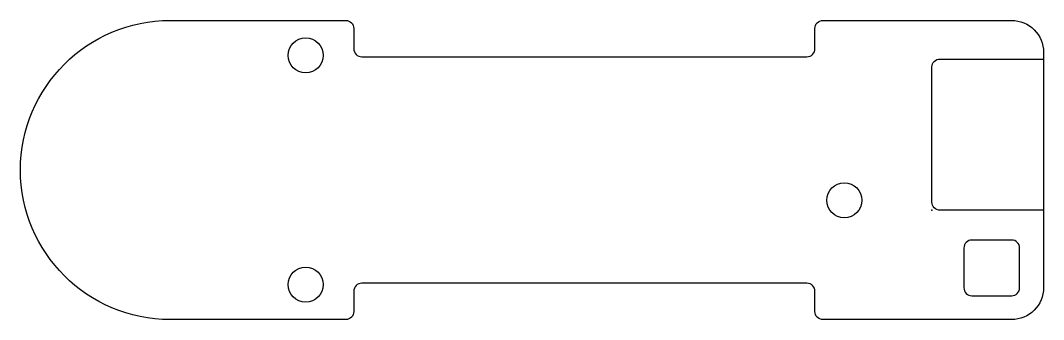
# Model space of a CAD drawing. Header units: millimetres. Extents: x -64.2 to 0, y 0 to 18.8.
import ezdxf

# ---------------------------------------------------------------- set-up
doc = ezdxf.new("R2010")
doc.units = ezdxf.units.MM
doc.layers.get('0').update_dxf_attribs({"linetype": 'CONTINUOUS'})

msp = doc.modelspace()

# ---------------------------------------------------------------- linework, layer by layer
msp.add_line((-2, 0), (-13.844, 0))
for points in [[(-14.344, 1.78, 0.414214), (-14.844, 2.28), (-42.784, 2.28, 0.414214), (-43.284, 1.78), (-43.284, 0.5, -0.414214), (-43.784, 0), (-54.8, 0, -1), (-54.8, 18.8), (-43.784, 18.8, -0.414214), (-43.284, 18.3), (-43.284, 17.02, 0.414214), (-42.784, 16.52), (-14.844, 16.52, 0.414214), (-14.344, 17.02), (-14.344, 18.3, -0.414214), (-13.844, 18.8), (-2, 18.8, -0.414214), (0, 16.8), (0, 2, -0.414214), (-2, 0), (-13.844, 0, -0.414214), (-14.344, 0.5)], [(0, 6.875), (-6.5, 6.875, -0.414214), (-7, 7.375), (-7, 15.875, -0.414214), (-6.5, 16.375), (0, 16.375)], [(-2, 1.5, 0.414214), (-1.5, 2), (-1.5, 4.5, 0.414214), (-2, 5), (-4.5, 5, 0.414214), (-5, 4.5), (-5, 2, 0.414214), (-4.5, 1.5)]]:
    msp.add_lwpolyline(points, format="xyb", close=True)
for centre in [(-46.3, 16.6), (-12.5, 7.5), (-46.3, 2.2)]:
    msp.add_circle(centre, 1.1)
msp.add_point((-7, 6.875))

doc.saveas('drawing.dxf')
